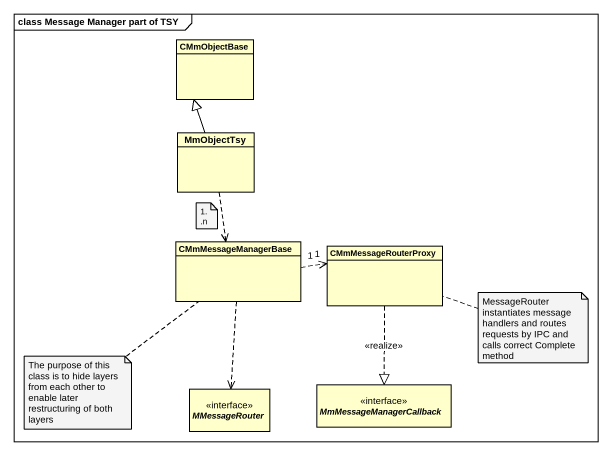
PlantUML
@startuml
mainframe class Message Manager part of TSY
hide circle
hide empty members
class CMmObjectBase
class MmObjectTsy
class CMmMessageManagerBase
class CMmMessageRouterProxy
interface MMessageRouter <<interface>>
interface MmMessageManagerCallback <<interface>>
MmObjectTsy -up-|> CMmObjectBase
MmObjectTsy ..> CMmMessageManagerBase
CMmMessageManagerBase "1" .right.> "1" CMmMessageRouterProxy
CMmMessageManagerBase ..> MMessageRouter
CMmMessageRouterProxy ..|> MmMessageManagerCallback : <<realize>>
note as N1
  1..n
end note
note right of CMmMessageRouterProxy : MessageRouter instantiates message handlers and routes requests by IPC and calls correct Complete method
note bottom of CMmMessageManagerBase : The purpose of this class is to hide layers from each other to enable later restructuring of both layers
@enduml
